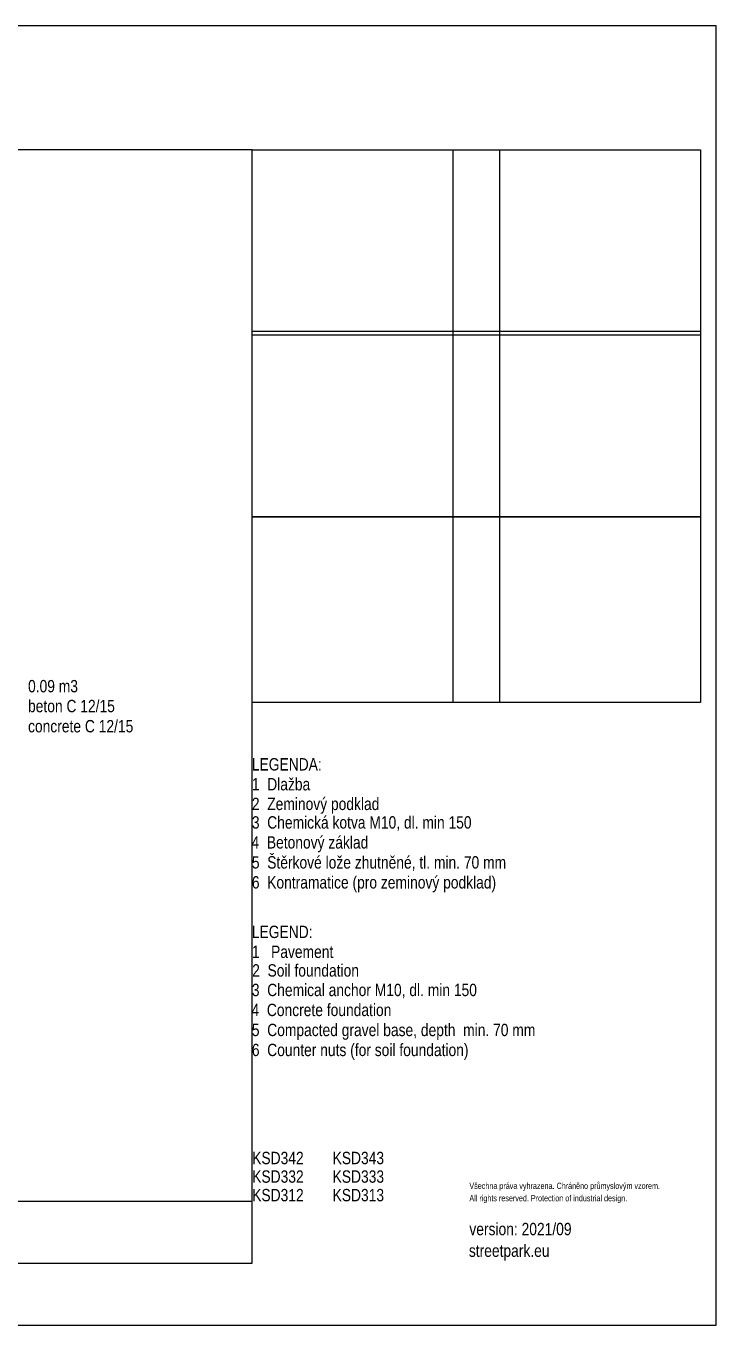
# Model space of a CAD drawing. Header units: millimetres. Extents: x 5064 to 11004, y 3085 to 7285.
# Drawn here: x 8773 to 11004, y 3085 to 7285 of the extents above; entities that cross this region are included whole.
import ezdxf

# ---------------------------------------------------------------- set-up
doc = ezdxf.new("R2010")
doc.units = ezdxf.units.MM
doc.header["$LTSCALE"] = 0.3
doc.layers.add('Nekreslit', color=6, linetype='Continuous', plot=False)
doc.styles.add('SEACAD_Arial', font='arial.ttf', dxfattribs={"width": 0.8})
picture_1 = doc.add_image_def('image1.jpg', size_in_pixel=(1600, 1200))
picture_2 = doc.add_image_def('image2.jpg', size_in_pixel=(1600, 1200))
picture_3 = doc.add_image_def('image3.jpg', size_in_pixel=(1600, 1200))
picture_4 = doc.add_image_def('image4.jpg', size_in_pixel=(1600, 1200))
picture_5 = doc.add_image_def('image5.jpg', size_in_pixel=(1600, 1200))
picture_6 = doc.add_image_def('image6.jpg', size_in_pixel=(1600, 1200))

msp = doc.modelspace()

# ---------------------------------------------------------------- linework, layer by layer
at = {"layer": 'Nekreslit'}
msp.add_line((5464.4, 3485.3), (9504.4, 3485.3), dxfattribs=at)
for points in [[(5064.4, 3085.3), (11004.4, 3085.3), (11004.4, 7285.3), (5064.4, 7285.3)], [(5464.4, 3285.3), (9504.4, 3285.3), (9504.4, 6885.3), (5464.4, 6885.3)]]:
    msp.add_lwpolyline(points, close=True, dxfattribs=at)

# ---------------------------------------------------------------- texts
at = {"style": 'SEACAD_Arial', "width": 0.8}
for s, height, p in [('0.09 m3', 40, (8779.5, 5130.8)), ('beton C 12/15', 39.998, (8779.5, 5066.5)), ('concrete C 12/15', 39.998, (8779.5, 5001.4)), ('LEGENDA:', 40, (9503.3, 4878.1)), ('1  Dlažba', 40, (9503.3, 4813.8)), ('2  Zeminový podklad', 39.998, (9503.3, 4750.2)), ('3  Chemická kotva M10, dl. min 150', 39.998, (9503.3, 4690.3)), ('4  Betonový základ', 39.998, (9502.2, 4625.8)), ('5  Štěrkové lože zhutněné, tl. min. 70 mm', 39.998, (9503.3, 4561.1)), ('6  Kontramatice (pro zeminový podklad)', 39.998, (9503.3, 4496.5)), ('LEGEND:', 40, (9503.3, 4336.4)), ('1   Pavement', 39.998, (9503.3, 4272.1)), ('2  Soil foundation', 39.998, (9504.4, 4211.8)), ('3  Chemical anchor M10, dl. min 150', 39.998, (9503.3, 4148.6)), ('4  Concrete foundation', 39.998, (9502.2, 4084)), ('5  Compacted gravel base, depth  min. 70 mm', 39.998, (9503.3, 4019.3)), ('6  Counter nuts (for soil foundation)', 39.998, (9503.3, 3954.7)), ('KSD342', 40, (9504.4, 3605.3)), ('KSD343', 40, (9764.4, 3605.3)), ('KSD332', 40, (9504.4, 3545.3)), ('KSD333', 40, (9764.4, 3545.3)), ('Všechna práva vyhrazena. Chráněno průmyslovým vzorem.', 20, (10206.7, 3525.3)), ('KSD312', 40, (9504.4, 3485.3)), ('KSD313', 40, (9764.4, 3485.3)), ('All rights reserved. Protection of industrial design.', 20, (10206.7, 3485.3)), ('version: 2021/09', 40, (10206.7, 3375.5)), ('streetpark.eu', 40, (10205.1, 3305.6))]:
    msp.add_text(s, height=height, dxfattribs=at).set_placement(p)

# ---------------------------------------------------------------- pictures from other files: only their frames are drawn
at = {"color": 7, "true_color": 0xffffff}
image = msp.add_image(picture_1, insert=(9504.4, 6285.3), size_in_units=(800, 600), dxfattribs=dict(at, brightness=40, contrast=40))
image.dxf.flags = 7
image = msp.add_image(picture_2, insert=(10154.4, 6285.3), size_in_units=(800, 600), dxfattribs=dict(at, brightness=40, contrast=40))
image.dxf.flags = 7
image = msp.add_image(picture_3, insert=(9504.4, 5698.4), size_in_units=(800, 600), dxfattribs=dict(at, brightness=40, contrast=40))
image.dxf.flags = 7
image = msp.add_image(picture_4, insert=(10154.4, 5698.4), size_in_units=(800, 600), dxfattribs=dict(at, brightness=40, contrast=40))
image.dxf.flags = 7
image = msp.add_image(picture_5, insert=(9504.4, 5098.4), size_in_units=(800, 600), dxfattribs=dict(at, brightness=40, contrast=40))
image.dxf.flags = 7
image = msp.add_image(picture_6, insert=(10154.4, 5098.4), size_in_units=(800, 600), dxfattribs=dict(at, brightness=40, contrast=40))
image.dxf.flags = 7

doc.saveas('drawing.dxf')
